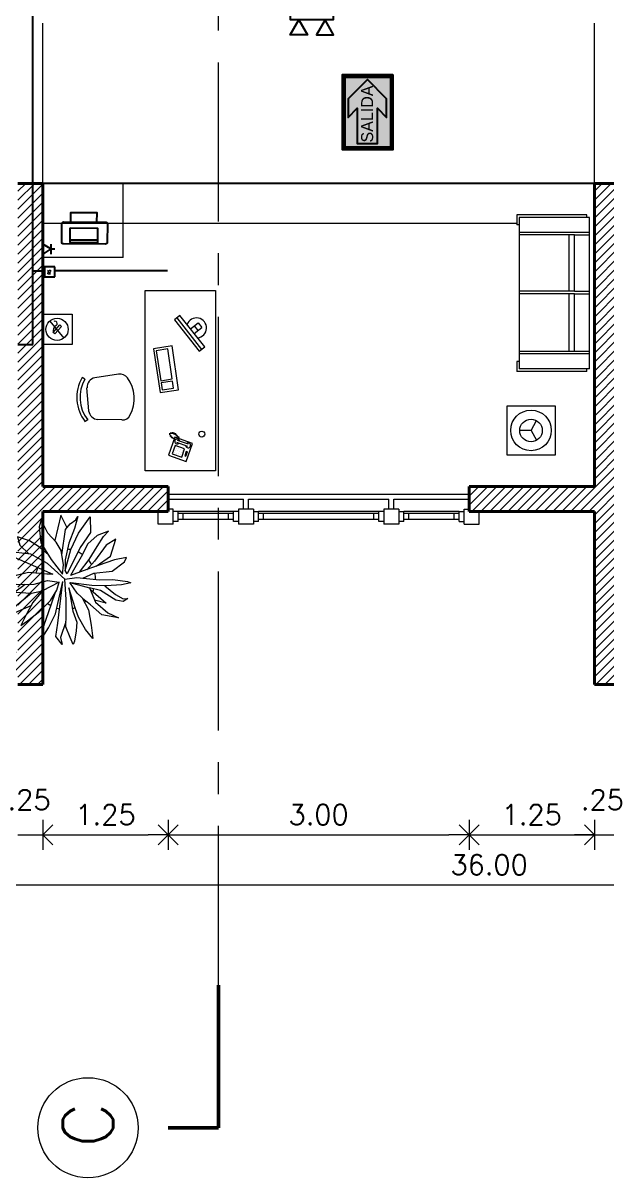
# Model space of a CAD drawing. Extents: x 1009 to 1343, y -172900 to 201.
# Drawn here: x 1111.57 to 1117.39, y 120.81 to 132.34 of the extents above; entities that cross this region are included whole.
import ezdxf

# ---------------------------------------------------------------- set-up
doc = ezdxf.new("R2010")
doc.units = 0
doc.header["$LTSCALE"] = 0.5
doc.linetypes.add('CENTER', pattern=[50.8, 31.75, -6.35, 6.35, -6.35])
doc.linetypes.add('TRAZOS2', pattern=[0.375, 0.25, -0.125])
doc.layers.get('0').update_dxf_attribs({"linetype": 'CONTINUOUS'})
doc.layers.get('Defpoints').update_dxf_attribs({"linetype": 'CONTINUOUS'})
for name, color, linetype, lineweight in [('Acotaciones', 9, 'CONTINUOUS', 9), ('Carpintería', 55, 'CONTINUOUS', 20), ('Detalles .05', 243, 'CONTINUOUS', 5), ('Detalles 01', 8, 'CONTINUOUS', 9), ('Equipamiento movil', 33, 'CONTINUOUS', 9), ('EQUIPO DE EMERGENCIA', 200, 'CONTINUOUS', 30), ('Muros corte', 7, 'CONTINUOUS', 40), ('Punta 02', 11, 'CONTINUOUS', 20), ('Punta 05', 52, 'CONTINUOUS', 50), ('Sist. contra incendio', 1, 'CONTINUOUS', 18), ('Tratamiento pisos', 251, 'CONTINUOUS', 9), ('Vidrios', 147, 'CONTINUOUS', 13)]:
    doc.layers.add(name, color=color, linetype=linetype, lineweight=lineweight)
for name, color, linetype in [('BRIGADAS', 8, 'TRAZOS2'), ('Cableado', 100, 'CONTINUOUS'), ('Electricidad', 50, 'CONTINUOUS'), ('GCI-LUZ DE EMERG.LUZ ESTROBOSCOPICA', 12, 'CONTINUOUS'), ('MARCO_FONDO_NEGRO', 7, 'CONTINUOUS'), ('SEÑAL_FONDO_FIGURAS', 254, 'CONTINUOUS'), ('SEÑAL_FONDO_NEGRO', 7, 'CONTINUOUS'), ('SEÑAL_FONDO_VERDE', 86, 'CONTINUOUS')]:
    doc.layers.add(name, color=color, linetype=linetype)
doc.styles.add('franklin gothic medium', font='framd.ttf')
doc.styles.add('Texto 2 mm', font='simplex.shx', dxfattribs={"height": 0.2})
doc.styles.add('Texto 5 mm', font='simplex.shx', dxfattribs={"height": 0.5})
doc.dimstyles.new('Primera línea', dxfattribs={"dimscale": 0, "dimtxt": 0.2, "dimasz": 0.2, "dimexe": 0.15, "dimexo": 0, "dimgap": 0.1, "dimtad": 1, "dimzin": 4, "dimdsep": 46, "dimtxsty": 'Texto 2 mm', "dimblk": 'OPEN90', "dimcen": 2.5, "dimclrd": 256, "dimclre": 256, "dimclrt": 256, "dimadec": 0, "dimazin": 0, "dimtfac": 1, "dimtmove": 2, "dimatfit": 3, "dimldrblk": 'OPEN90', "dimfxl": 1, "dimtolj": 1, "dimtzin": 0, "dimlwd": -1, "dimlwe": -1, "dimarcsym": 0})
doc.dimstyles.new('Segunda línea', dxfattribs={"dimscale": 0, "dimtxt": 0.2, "dimasz": 0.2, "dimexe": 0.15, "dimexo": 0.5, "dimgap": 0.1, "dimtad": 1, "dimzin": 4, "dimdsep": 46, "dimtxsty": 'Texto 2 mm', "dimblk": 'OPEN90', "dimcen": 2.5, "dimclrd": 256, "dimclre": 256, "dimclrt": 256, "dimadec": 0, "dimazin": 0, "dimtfac": 1, "dimtmove": 2, "dimatfit": 3, "dimldrblk": 'OPEN90', "dimfxl": 1, "dimtolj": 1, "dimtzin": 0, "dimlwd": -1, "dimlwe": -1, "dimarcsym": 0})
pattern_1 = [(45, (7.367904, 13.52993), (-0.0449012806, 0.0449012806), [])]

# ---------------------------------------------------------------- blocks, each defined once
blk = doc.blocks.new('Velador planta')
for q in [(-4.33, 2.5), (4.33, 2.5), (0, -5)]:
    blk.add_line((0, 0), q)
for radius in [9, 5]:
    blk.add_circle((0, 0), radius)
blk = doc.blocks.new('TELEFONO')
at = {"layer": 'Detalles .05'}
for p, q in [((0.139, 0.134), (-0.098, 0.134)), ((-0.098, 0.134), (-0.098, -0.099)), ((-0.071, 0.089), (-0.071, -0.055)), ((-0.043, 0.089), (-0.043, -0.055)), ((0.108, 0.063), (0, 0.063)), ((0, 0.063), (0, -0.063)), ((0.081, 0.108), (0.023, 0.108)), ((0.023, 0.108), (0.023, 0.094)), ((0.023, 0.094), (0.081, 0.094)), ((0.027, 0.041), (0.027, 0.041)), ((0.027, 0.014), (0.027, 0.014)), ((0.054, 0.041), (0.054, 0.041)), ((0.054, 0.014), (0.054, 0.014)), ((0.081, 0.094), (0.081, 0.108)), ((0.081, 0.041), (0.081, 0.041)), ((0.081, 0.014), (0.081, 0.014)), ((0.108, -0.063), (0.108, 0.063)), ((0.139, -0.099), (0.139, 0.134)), ((-0.129, -0.104), (-0.147, -0.11)), ((-0.129, -0.116), (-0.147, -0.121)), ((-0.129, -0.127), (-0.147, -0.133)), ((-0.129, -0.139), (-0.147, -0.145)), ((-0.124, -0.093), (-0.141, -0.098)), ((-0.118, -0.081), (-0.135, -0.087)), ((-0.112, -0.07), (-0.129, -0.075)), ((-0.106, -0.058), (-0.124, -0.064)), ((-0.101, -0.047), (-0.118, -0.052)), ((-0.098, -0.099), (0.139, -0.099)), ((-0.078, -0.133), (-0.095, -0.139)), ((-0.072, -0.121), (-0.089, -0.127)), ((-0.067, -0.083), (-0.078, -0.116)), ((0, -0.063), (0.108, -0.063)), ((0.027, -0.013), (0.027, -0.013)), ((0.027, -0.04), (0.027, -0.04)), ((0.054, -0.013), (0.054, -0.013)), ((0.054, -0.04), (0.054, -0.04)), ((0.081, -0.013), (0.081, -0.013)), ((0.081, -0.04), (0.081, -0.04)), ((-0.124, -0.15), (-0.141, -0.156)), ((-0.118, -0.162), (-0.135, -0.168)), ((-0.104, -0.17), (-0.122, -0.176)), ((-0.089, -0.156), (-0.106, -0.162)), ((-0.083, -0.145), (-0.101, -0.15))]:
    blk.add_line(p, q, dxfattribs=at)
for centre, start, end in [((-0.057, 0.089), 298.4915, 241.5085), ((-0.057, -0.055), 118.4915, 61.5085)]:
    blk.add_arc(centre, 0.0302, start, end, dxfattribs=at)
blk = doc.blocks.new('RECTANG')
for p, q in [((1, 1), (0, 1)), ((0, 1), (0, 0)), ((1, 0), (1, 1)), ((0, 0), (1, 0))]:
    blk.add_line(p, q)
blk = doc.blocks.new('KEYBOARD', base_point=(60, 294))
for p, xscale, yscale, zscale in [((60, 294), 19, 8, 19), ((61, 295), 13, 5, 13), ((75, 295), 3, 5, 3)]:
    blk.add_blockref('RECTANG', p, dxfattribs=dict(xscale=xscale, yscale=yscale, zscale=zscale))
blk = doc.blocks.new('silla compu')
for p, q in [((-0.198, 0.131), (-0.215, -0.107)), ((0.255, 0.058), (0.197, -0.173)), ((-0.225, -0.207), (-0.247, -0.23)), ((0.092, -0.242), (-0.137, -0.206)), ((0.175, -0.271), (0.188, -0.3))]:
    blk.add_line(p, q)
for centre, radius, start, end in [((-0.005, -0.116), 0.354, 49.3107, 112.4967), ((-0.105, 0.124), 0.0936, 112.4967, 175.8734), ((0.175, 0.085), 0.0838, 341.6928, 53.5518), ((-0.122, -0.113), 0.0936, 175.8734, 260.9037), ((0.022, 0.055), 0.392, 226.6455, 295.1618), ((0.022, 0.055), 0.361, 226.6972, 295.1102), ((0.098, -0.138), 0.105, 266.1879, 340.6498)]:
    blk.add_arc(centre, radius, start, end)
blk = doc.blocks.new('_Open90')
at = {"color": 0, "linetype": 'ByBlock', "lineweight": -2}
for p, q in [((0, 0), (-1, 0)), ((-0.5, 0.5), (0, 0)), ((0, 0), (-0.5, -0.5))]:
    blk.add_line(p, q, dxfattribs=at)
blk = doc.blocks.new('*D186')
at = {"layer": 'Acotaciones', "transparency": 16777216}
for p, q in [((1111.764, 124.385), (1111.764, 124.085)), ((1113.014, 124.385), (1113.014, 124.085)), ((1111.964, 124.235), (1112.814, 124.235))]:
    blk.add_line(p, q, dxfattribs=at)
at = {"layer": 'Defpoints', "color": 0, "transparency": 16777216}
for p in [(1111.764, 124.385), (1113.014, 124.385), (1113.014, 124.235)]:
    blk.add_point(p, dxfattribs=at)
at = {"layer": 'Acotaciones', "transparency": 16777216, "xscale": 0.2, "yscale": 0.2, "zscale": 0.2, "rotation": 180}
blk.add_blockref('_Open90', (1111.764, 124.235), dxfattribs=at)
at = {"layer": 'Acotaciones', "transparency": 16777216, "xscale": 0.2, "yscale": 0.2, "zscale": 0.2}
blk.add_blockref('_Open90', (1113.014, 124.235), dxfattribs=at)
at = {"layer": 'Acotaciones', "transparency": 16777216, "insert": (1112.389, 124.435), "char_height": 0.2, "attachment_point": 5, "style": 'Texto 2 mm'}
blk.add_mtext('\\A1;1.25', dxfattribs=at)
blk = doc.blocks.new('*D187')
at = {"layer": 'Acotaciones', "transparency": 16777216}
for p, q in [((1113.014, 124.385), (1113.014, 124.085)), ((1116.014, 124.385), (1116.014, 124.085)), ((1113.214, 124.235), (1115.814, 124.235))]:
    blk.add_line(p, q, dxfattribs=at)
at = {"layer": 'Defpoints', "color": 0, "transparency": 16777216}
for p in [(1113.014, 124.385), (1116.014, 124.385), (1116.014, 124.235)]:
    blk.add_point(p, dxfattribs=at)
at = {"layer": 'Acotaciones', "transparency": 16777216, "xscale": 0.2, "yscale": 0.2, "zscale": 0.2, "rotation": 180}
blk.add_blockref('_Open90', (1113.014, 124.235), dxfattribs=at)
at = {"layer": 'Acotaciones', "transparency": 16777216, "xscale": 0.2, "yscale": 0.2, "zscale": 0.2}
blk.add_blockref('_Open90', (1116.014, 124.235), dxfattribs=at)
at = {"layer": 'Acotaciones', "transparency": 16777216, "insert": (1114.514, 124.435), "char_height": 0.2, "attachment_point": 5, "style": 'Texto 2 mm'}
blk.add_mtext('\\A1;3.00', dxfattribs=at)
blk = doc.blocks.new('*D188')
at = {"layer": 'Acotaciones', "transparency": 16777216}
for p, q in [((1116.014, 124.385), (1116.014, 124.085)), ((1117.264, 124.385), (1117.264, 124.085)), ((1116.214, 124.235), (1117.064, 124.235))]:
    blk.add_line(p, q, dxfattribs=at)
at = {"layer": 'Defpoints', "color": 0, "transparency": 16777216}
for p in [(1116.014, 124.385), (1117.264, 124.385), (1117.264, 124.235)]:
    blk.add_point(p, dxfattribs=at)
at = {"layer": 'Acotaciones', "transparency": 16777216, "xscale": 0.2, "yscale": 0.2, "zscale": 0.2, "rotation": 180}
blk.add_blockref('_Open90', (1116.014, 124.235), dxfattribs=at)
at = {"layer": 'Acotaciones', "transparency": 16777216, "xscale": 0.2, "yscale": 0.2, "zscale": 0.2}
blk.add_blockref('_Open90', (1117.264, 124.235), dxfattribs=at)
at = {"layer": 'Acotaciones', "transparency": 16777216, "insert": (1116.639, 124.435), "char_height": 0.2, "attachment_point": 5, "style": 'Texto 2 mm'}
blk.add_mtext('\\A1;1.25', dxfattribs=at)
blk = doc.blocks.new('*D199')
at = {"layer": 'Acotaciones', "transparency": 16777216}
for p, q in [((1098.214, 123.885), (1098.214, 123.585)), ((1134.214, 123.885), (1134.214, 123.585)), ((1098.414, 123.735), (1134.014, 123.735))]:
    blk.add_line(p, q, dxfattribs=at)
at = {"layer": 'Defpoints', "color": 0, "transparency": 16777216}
for p in [(1098.214, 124.385), (1134.214, 124.385), (1134.214, 123.735)]:
    blk.add_point(p, dxfattribs=at)
at = {"layer": 'Acotaciones', "transparency": 16777216, "xscale": 0.2, "yscale": 0.2, "zscale": 0.2, "rotation": 180}
blk.add_blockref('_Open90', (1098.214, 123.735), dxfattribs=at)
at = {"layer": 'Acotaciones', "transparency": 16777216, "xscale": 0.2, "yscale": 0.2, "zscale": 0.2}
blk.add_blockref('_Open90', (1134.214, 123.735), dxfattribs=at)
at = {"layer": 'Acotaciones', "transparency": 16777216, "insert": (1116.214, 123.935), "char_height": 0.2, "attachment_point": 5, "style": 'Texto 2 mm'}
blk.add_mtext('\\A1;36.00', dxfattribs=at)
blk = doc.blocks.new('Planta 1')
for p, q in [((-0.233, 0.595), (-0.254, 0.525)), ((-0.166, 0.461), (-0.233, 0.595)), ((-0.039, 0.64), (-0.099, 0.388)), ((0.024, 0.515), (-0.039, 0.64)), ((0.057, 0.553), (0.113, 0.595)), ((0.132, 0.627), (0.097, 0.506)), ((0.113, 0.595), (0.132, 0.627)), ((0.137, 0.461), (0.254, 0.622)), ((0.254, 0.622), (0.257, 0.466)), ((-0.254, 0.525), (-0.236, 0.364)), ((-0.027, 0.244), (0.009, 0.498)), ((0.009, 0.498), (0.057, 0.553)), ((0.097, 0.506), (0.041, 0.362)), ((0.257, 0.466), (0.156, 0.317)), ((0.438, 0.481), (0.326, 0.436)), ((0.387, 0.426), (0.438, 0.481)), ((-0.35, 0.384), (-0.47, 0.424)), ((-0.47, 0.424), (-0.446, 0.342)), ((-0.259, 0.329), (-0.35, 0.384)), ((-0.236, 0.364), (-0.134, 0.198)), ((-0.084, 0.372), (-0.166, 0.461)), ((-0.033, 0.287), (-0.084, 0.372)), ((0.041, 0.362), (0.004, 0.193)), ((0.063, 0.299), (0.137, 0.461)), ((0.233, 0.354), (0.164, 0.225)), ((0.326, 0.436), (0.233, 0.354)), ((0.326, 0.329), (0.387, 0.426)), ((0.512, 0.401), (0.416, 0.342)), ((0.456, 0.232), (0.512, 0.401)), ((-0.337, 0.252), (-0.574, 0.277)), ((-0.574, 0.277), (-0.502, 0.222)), ((-0.446, 0.342), (-0.358, 0.254)), ((-0.172, 0.158), (-0.337, 0.252)), ((-0.164, 0.246), (-0.259, 0.329)), ((-0.012, 0.145), (-0.033, 0.287)), ((0.004, 0.087), (0.063, 0.299)), ((0.156, 0.317), (0.026, 0.055)), ((0.246, 0.198), (0.326, 0.329)), ((0.416, 0.342), (0.297, 0.18)), ((0.315, 0.131), (0.456, 0.232)), ((-0.502, 0.222), (-0.345, 0.15)), ((-0.345, 0.15), (-0.116, 0.05)), ((0.002, 0.002), (-0.172, 0.158)), ((-0.134, 0.198), (-0.021, 0.051)), ((-0.021, 0.051), (-0.012, 0.145)), ((0.004, 0.193), (0.004, 0.087)), ((0.164, 0.225), (0.102, 0.113)), ((0.149, 0.072), (0.246, 0.198)), ((0.297, 0.18), (0.22, 0.096)), ((0.496, 0.195), (0.257, 0.111)), ((0.475, 0.081), (0.597, 0.173)), ((0.616, 0.217), (0.496, 0.195)), ((0.597, 0.173), (0.616, 0.217)), ((-0.483, 0.039), (-0.637, -0.021)), ((-0.361, 0.068), (-0.483, 0.039)), ((-0.177, 0.051), (-0.361, 0.068)), ((-0.116, 0.05), (-0.177, 0.051)), ((0.002, 0.002), (0.121, 0.019)), ((0.017, -0.2), (0.002, 0.002)), ((0.026, 0.055), (0.004, 0.087)), ((0.102, 0.113), (0.058, 0.039)), ((0.257, 0.111), (0.058, 0.039)), ((0.121, 0.019), (0.347, -0.006)), ((0.182, 0.012), (0.291, 0.061)), ((0.291, 0.061), (0.475, 0.081)), ((-0.637, -0.021), (-0.464, -0.053)), ((-0.394, -0.051), (-0.496, -0.128)), ((-0.464, -0.053), (-0.302, -0.048)), ((-0.302, -0.048), (-0.172, -0.011)), ((-0.053, -0.03), (-0.22, -0.115)), ((-0.172, -0.011), (-0.053, -0.03)), ((-0.142, -0.212), (-0.076, -0.108)), ((-0.092, -0.346), (-0.019, -0.022)), ((-0.076, -0.108), (-0.053, -0.03)), ((-0.068, -0.438), (-0.019, -0.022)), ((0.043, -0.084), (0.081, -0.319)), ((0.084, -0.22), (0.043, -0.084)), ((0.051, -0.031), (0.249, -0.086)), ((0.124, -0.138), (0.051, -0.031)), ((0.27, -0.061), (0.062, -0.034)), ((0.249, -0.086), (0.307, -0.227)), ((0.358, -0.113), (0.249, -0.086)), ((0.257, -0.103), (0.416, -0.237)), ((0.414, -0.066), (0.27, -0.061)), ((0.347, -0.006), (0.48, -0.001)), ((0.512, -0.207), (0.358, -0.113)), ((0.401, -0.065), (0.507, -0.153)), ((0.566, -0.056), (0.414, -0.066)), ((0.48, -0.001), (0.627, -0.023)), ((0.659, -0.036), (0.566, -0.056)), ((0.627, -0.023), (0.659, -0.036)), ((-0.496, -0.128), (-0.331, -0.138)), ((-0.331, -0.138), (-0.486, -0.267)), ((-0.331, -0.138), (-0.22, -0.115)), ((-0.22, -0.115), (-0.318, -0.232)), ((-0.246, -0.317), (-0.142, -0.212)), ((-0.097, -0.141), (-0.164, -0.334)), ((0.015, -0.354), (0.017, -0.2)), ((0.11, -0.294), (0.084, -0.22)), ((0.209, -0.215), (0.124, -0.138)), ((0.174, -0.184), (0.238, -0.304)), ((0.259, -0.254), (0.209, -0.215)), ((0.416, -0.237), (0.299, -0.208)), ((0.307, -0.227), (0.43, -0.336)), ((0.507, -0.153), (0.584, -0.195)), ((0.584, -0.222), (0.512, -0.207)), ((0.584, -0.195), (0.629, -0.192)), ((0.629, -0.192), (0.584, -0.222)), ((-0.486, -0.267), (-0.528, -0.349)), ((-0.528, -0.349), (-0.462, -0.317)), ((-0.462, -0.317), (-0.334, -0.262)), ((-0.374, -0.336), (-0.438, -0.461)), ((-0.318, -0.232), (-0.374, -0.336)), ((-0.369, -0.416), (-0.246, -0.317)), ((-0.164, -0.334), (-0.206, -0.458)), ((0.081, -0.319), (0.121, -0.428)), ((0.14, -0.379), (0.11, -0.294)), ((0.238, -0.304), (0.265, -0.456)), ((0.371, -0.356), (0.259, -0.254)), ((0.43, -0.336), (0.536, -0.386)), ((-0.438, -0.461), (-0.369, -0.416)), ((-0.206, -0.458), (-0.233, -0.6)), ((-0.161, -0.483), (-0.092, -0.346)), ((-0.086, -0.572), (-0.068, -0.438)), ((0.013, -0.425), (-0.041, -0.58)), ((0.012, -0.475), (0.015, -0.354)), ((0.121, -0.428), (0.116, -0.515)), ((0.209, -0.5), (0.14, -0.379)), ((0.265, -0.456), (0.281, -0.59)), ((0.536, -0.386), (0.371, -0.356)), ((-0.233, -0.6), (-0.161, -0.483)), ((-0.023, -0.649), (-0.086, -0.572)), ((0.057, -0.582), (0.012, -0.475)), ((0.116, -0.515), (0.1, -0.617)), ((0.281, -0.59), (0.209, -0.5)), ((-0.041, -0.58), (-0.023, -0.649)), ((0.084, -0.649), (0.057, -0.582)), ((0.1, -0.617), (0.084, -0.649))]:
    blk.add_line(p, q)
at = {"layer": 'Detalles .05'}
for start, end in [(125.0386, 125.0807), (79.6774, 86.207), (55.7777, 65.1238), (157.2574, 168.4231), (29.6412, 39.1255), (359.4429, 11.7162), (335.4998, 341.0401), (309.5647, 313.1025), (233.5733, 240.8096), (253.2847, 258.683), (283.2227, 289.1148)]:
    blk.add_arc((0.008, 0.001), 0.3, start, end, dxfattribs=at)
blk = doc.blocks.new('A$C4F586106')
at = {"layer": 'SEÑAL_FONDO_FIGURAS'}
h = blk.add_hatch(color=256, dxfattribs=at)
h.paths.add_polyline_path([(1.092, 0.238), (0.029, 0.238), (0.029, 1.85), (1.092, 1.85)])
h.paths.add_polyline_path([(1.063, 1.821), (0.058, 1.821), (0.058, 0.267), (1.063, 0.267)], flags=16)
h.paths.add_polyline_path([(0.807, 1.55), (0.807, 0.438), (0.287, 0.438), (0.287, 1.55)], flags=8)
blk.add_hatch(color=256, dxfattribs=at).paths.add_polyline_path([(0.553, 1.768), (0.126, 1.339), (0.126, 0.925), (0.327, 1.132), (0.327, 0.349), (0.553, 0.349), (0.778, 0.349), (0.778, 1.132), (0.979, 0.925), (0.979, 1.339)])
at = {"layer": 'SEÑAL_FONDO_VERDE'}
h = blk.add_hatch(color=256, dxfattribs=at)
h.paths.add_polyline_path([(0.058, 0.267), (0.058, 1.821), (1.063, 1.821), (1.063, 0.267)])
h.paths.add_polyline_path([(0.327, 0.349), (0.553, 0.349), (0.778, 0.349), (0.778, 1.132), (0.979, 0.925), (0.979, 1.339), (0.553, 1.768), (0.126, 1.339), (0.126, 0.925), (0.327, 1.132)], flags=16)
at = {"layer": 'MARCO_FONDO_NEGRO'}
blk.add_lwpolyline([(1.121, 1.879), (1.121, 0.209), (0, 0.209), (0, 1.879)], close=True, dxfattribs=at)
at = {"layer": 'SEÑAL_FONDO_FIGURAS'}
blk.add_lwpolyline([(1.092, 1.85), (0.029, 1.85), (0.029, 0.238), (1.092, 0.238)], close=True, dxfattribs=at)
at = {"layer": 'SEÑAL_FONDO_NEGRO'}
blk.add_lwpolyline([(1.063, 1.821), (1.063, 0.267), (0.058, 0.267), (0.058, 1.821)], close=True, dxfattribs=at)
at = {"layer": 'SEÑAL_FONDO_VERDE'}
for points in [[(1.063, 1.821), (1.063, 0.267), (0.058, 0.267), (0.058, 1.821)], [(0.553, 0.349), (0.778, 0.349), (0.778, 1.132), (0.979, 0.925), (0.979, 1.339), (0.553, 1.768), (0.126, 1.339), (0.126, 0.925), (0.327, 1.132), (0.327, 0.349)], [(0.553, 0.349), (0.778, 0.349), (0.778, 1.132), (0.979, 0.925), (0.979, 1.339), (0.553, 1.768), (0.126, 1.339), (0.126, 0.925), (0.327, 1.132), (0.327, 0.349)]]:
    blk.add_lwpolyline(points, close=True, dxfattribs=at)
at = {"layer": 'SEÑAL_FONDO_VERDE', "style": 'franklin gothic medium'}
blk.add_text('SALIDA', height=0.2658, rotation=90, dxfattribs=at).set_placement((0.681, 0.372))
blk = doc.blocks.new('A$C04752EFD')
at = {"layer": 'GCI-LUZ DE EMERG.LUZ ESTROBOSCOPICA', "color": 1}
blk.add_lwpolyline([(-0.1774, -0.1729), (-0.1774, 0), (0.1774, 0), (0.1774, -0.1729)], close=True, dxfattribs=at)
at = {"layer": 'GCI-LUZ DE EMERG.LUZ ESTROBOSCOPICA'}
for points in [[(0.1774, -0.1729), (-0.1774, -0.1729), (-0.1774, 0), (0.1774, 0)], [(-0.109, -0.1729), (-0.0376, -0.2965), (-0.1803, -0.2965)], [(0.109, -0.1729), (0.0376, -0.2965), (0.1803, -0.2965)]]:
    blk.add_lwpolyline(points, close=True, dxfattribs=at)

msp = doc.modelspace()

# ---------------------------------------------------------------- hatches: boundary and pattern name
at = {"layer": 'Detalles 01'}
h = msp.add_hatch(dxfattribs=at)
h.set_pattern_fill('ANSI31,_O', color=256, scale=0.02)
h.set_pattern_definition(pattern_1)
h.paths.add_polyline_path([(1111.514, 126.06), (1110.464, 126.06), (1110.464, 125.81), (1111.514, 125.81), (1111.514, 125.735), (1111.764, 125.735), (1111.764, 127.46), (1113.014, 127.46), (1113.014, 127.71), (1111.764, 127.71), (1111.764, 130.735), (1111.514, 130.735)])
h = msp.add_hatch(dxfattribs=at)
h.set_pattern_fill('ANSI31,_O', color=256, scale=0.02)
h.set_pattern_definition(pattern_1)
h.paths.add_polyline_path([(1117.514, 130.735), (1117.264, 130.735), (1117.264, 127.71), (1116.014, 127.71), (1116.014, 127.46), (1117.264, 127.46), (1117.264, 125.735), (1117.514, 125.735), (1117.514, 125.81), (1118.564, 125.81), (1118.564, 126.06), (1117.514, 126.06)])

# ---------------------------------------------------------------- linework, layer by layer
at = {"layer": 'Acotaciones'}
for p, q in [((1111.514, 124.235), (1112.014, 124.235)), ((1117.014, 124.235), (1117.514, 124.235))]:
    msp.add_line(p, q, dxfattribs=at)
at = {"layer": 'Cableado'}
for p, q in [((1111.663, 129.126), (1111.663, 141.295)), ((1111.882, 129.902), (1111.782, 129.902)), ((1111.782, 129.902), (1111.782, 129.802)), ((1111.882, 129.802), (1111.882, 129.902)), ((1111.663, 129.862), (1111.782, 129.862)), ((1111.782, 129.802), (1111.882, 129.802)), ((1113.008, 129.864), (1111.882, 129.864)), ((1111.514, 129.126), (1111.663, 129.126))]:
    msp.add_line(p, q, dxfattribs=at)
msp.add_lwpolyline([(1111.971, 130.351), (1112.389, 130.349, -0.414214), (1112.407, 130.331), (1112.406, 130.147, -0.414214), (1112.388, 130.13), (1111.97, 130.131, -0.414214), (1111.952, 130.149), (1111.953, 130.333, -0.414214)], format="xyb", close=True, dxfattribs=at)
for points in [[(1112.039, 130.35), (1112.303, 130.349), (1112.304, 130.44), (1112.04, 130.441)], [(1112.038, 130.291), (1112.308, 130.29), (1112.308, 130.17), (1112.038, 130.172)], [(1112.038, 130.172), (1112.308, 130.17), (1112.308, 130.142), (1112.038, 130.144)]]:
    msp.add_lwpolyline(points, close=True, dxfattribs=at)
at = {"layer": 'Carpintería'}
for p, q in [((1113.064, 127.485), (1113.014, 127.485)), ((1113.064, 127.335), (1113.064, 127.485)), ((1113.864, 127.485), (1113.714, 127.485)), ((1113.714, 127.485), (1113.714, 127.335)), ((1113.864, 127.485), (1113.864, 127.335)), ((1115.314, 127.485), (1115.164, 127.485)), ((1115.164, 127.485), (1115.164, 127.335)), ((1115.314, 127.485), (1115.314, 127.335)), ((1115.964, 127.335), (1115.964, 127.485)), ((1115.964, 127.485), (1116.014, 127.485)), ((1112.914, 127.335), (1112.914, 127.46)), ((1113.114, 127.46), (1113.064, 127.46)), ((1113.114, 127.36), (1113.064, 127.36)), ((1113.114, 127.36), (1113.114, 127.46)), ((1113.664, 127.44), (1113.114, 127.44)), ((1113.664, 127.38), (1113.114, 127.38)), ((1113.164, 127.38), (1113.164, 127.44)), ((1113.614, 127.38), (1113.614, 127.44)), ((1113.664, 127.36), (1113.664, 127.46)), ((1113.714, 127.46), (1113.664, 127.46)), ((1113.714, 127.36), (1113.664, 127.36)), ((1113.864, 127.46), (1113.914, 127.46)), ((1113.914, 127.36), (1113.864, 127.36)), ((1113.914, 127.36), (1113.914, 127.46)), ((1115.114, 127.44), (1113.914, 127.44)), ((1115.114, 127.38), (1113.914, 127.38)), ((1113.964, 127.38), (1113.964, 127.44)), ((1115.064, 127.38), (1115.064, 127.44)), ((1115.164, 127.46), (1115.114, 127.46)), ((1115.114, 127.36), (1115.114, 127.46)), ((1115.164, 127.36), (1115.114, 127.36)), ((1115.314, 127.46), (1115.364, 127.46)), ((1115.364, 127.36), (1115.314, 127.36)), ((1115.364, 127.36), (1115.364, 127.46)), ((1115.914, 127.44), (1115.364, 127.44)), ((1115.914, 127.38), (1115.364, 127.38)), ((1115.414, 127.38), (1115.414, 127.44)), ((1115.864, 127.38), (1115.864, 127.44)), ((1115.914, 127.36), (1115.914, 127.46)), ((1115.914, 127.46), (1115.964, 127.46)), ((1115.914, 127.36), (1115.964, 127.36)), ((1116.114, 127.335), (1116.114, 127.46)), ((1113.064, 127.335), (1112.914, 127.335)), ((1113.864, 127.335), (1113.714, 127.335)), ((1115.314, 127.335), (1115.164, 127.335)), ((1115.964, 127.335), (1116.114, 127.335))]:
    msp.add_line(p, q, dxfattribs=at)
at = {"layer": 'Detalles 01', "linetype": 'CENTER', "ltscale": 0.1}
msp.add_line((1113.514, 122.735), (1113.514, 133.273), dxfattribs=at)
at = {"layer": 'Detalles 01'}
for p, q in [((1113.014, 127.635), (1116.014, 127.635)), ((1113.014, 127.585), (1113.764, 127.585)), ((1113.764, 127.485), (1113.764, 127.585)), ((1113.814, 127.485), (1113.814, 127.585)), ((1113.814, 127.585), (1115.214, 127.585)), ((1115.214, 127.485), (1115.214, 127.585)), ((1115.264, 127.485), (1115.264, 127.585)), ((1115.264, 127.585), (1116.014, 127.585)), ((1113.664, 127.46), (1113.114, 127.46)), ((1115.114, 127.46), (1113.914, 127.46)), ((1115.914, 127.46), (1115.364, 127.46))]:
    msp.add_line(p, q, dxfattribs=at)
at = {"layer": 'Electricidad'}
for p, q in [((1112.477, 130.735), (1111.764, 130.735)), ((1111.764, 130.735), (1111.764, 130.129)), ((1120.139, 130.735), (1112.477, 130.735)), ((1111.844, 130.081), (1111.764, 130.129)), ((1111.844, 130.129), (1111.844, 130.028)), ((1111.844, 130.081), (1111.764, 130.029)), ((1111.844, 130.081), (1111.884, 130.081))]:
    msp.add_line(p, q, dxfattribs=at)
msp.add_lwpolyline([(1111.764, 130.029), (1111.764, 130.129)], dxfattribs=at)
at = {"layer": 'Equipamiento movil'}
for p, q in [((1111.764, 130.735), (1111.764, 129.997)), ((1112.564, 130.735), (1111.764, 130.735)), ((1112.564, 129.997), (1112.564, 130.735)), ((1117.189, 130.421), (1116.489, 130.421)), ((1116.489, 130.421), (1116.489, 130.321)), ((1117.214, 130.396), (1116.514, 130.396)), ((1116.514, 130.396), (1116.514, 130.246)), ((1117.189, 130.396), (1117.189, 130.421)), ((1117.214, 128.884), (1117.214, 130.396)), ((1116.514, 130.321), (1116.489, 130.321)), ((1116.514, 130.246), (1116.514, 128.884)), ((1117.214, 130.246), (1116.514, 130.246)), ((1117.064, 130.221), (1116.514, 130.221)), ((1117.014, 129.659), (1117.014, 130.221)), ((1117.064, 129.659), (1117.064, 130.221)), ((1117.064, 130.221), (1117.214, 130.221)), ((1112.564, 129.997), (1111.764, 129.997)), ((1112.785, 127.868), (1112.785, 129.668)), ((1112.785, 129.668), (1113.485, 129.668)), ((1113.485, 129.668), (1113.485, 127.868)), ((1117.064, 129.659), (1116.514, 129.659)), ((1117.064, 129.659), (1116.514, 129.659)), ((1117.064, 129.659), (1117.214, 129.659)), ((1117.064, 129.634), (1116.514, 129.634)), ((1117.014, 129.059), (1117.014, 129.634)), ((1117.064, 129.634), (1117.214, 129.634)), ((1117.064, 129.059), (1117.064, 129.634)), ((1113.131, 129.417), (1113.076, 129.374)), ((1113.076, 129.374), (1113.323, 129.06)), ((1113.099, 129.393), (1113.346, 129.078)), ((1113.378, 129.103), (1113.131, 129.417)), ((1113.236, 129.284), (1113.313, 129.344)), ((1113.312, 129.267), (1113.275, 129.315)), ((1113.313, 129.344), (1113.35, 129.297)), ((1113.273, 129.237), (1113.35, 129.297)), ((1113.323, 129.06), (1113.378, 129.103)), ((1117.214, 129.059), (1116.514, 129.059)), ((1117.214, 129.034), (1116.514, 129.034)), ((1116.514, 129.034), (1116.514, 128.884)), ((1116.489, 128.959), (1116.489, 128.859)), ((1116.514, 128.959), (1116.489, 128.959)), ((1117.189, 128.859), (1116.489, 128.859)), ((1117.214, 128.884), (1116.514, 128.884)), ((1117.189, 128.859), (1117.189, 128.884)), ((1116.39, 128.512), (1116.39, 128.026)), ((1116.876, 128.512), (1116.39, 128.512)), ((1116.876, 128.026), (1116.876, 128.512)), ((1116.39, 128.026), (1116.876, 128.026)), ((1113.485, 127.868), (1112.785, 127.868))]:
    msp.add_line(p, q, dxfattribs=at)
msp.add_circle((1113.349, 128.233), 0.03, dxfattribs=at)
msp.add_arc((1113.296, 129.293), 0.1, 276.0804, 160.3084, dxfattribs=at)
at = {"layer": 'Muros corte'}
for p, q in [((1111.514, 130.735), (1111.764, 130.735)), ((1111.764, 127.71), (1111.764, 130.735)), ((1120.114, 130.735), (1117.264, 130.735)), ((1117.264, 130.735), (1117.264, 127.71)), ((1111.764, 127.71), (1113.014, 127.71)), ((1113.014, 127.71), (1113.014, 127.46)), ((1116.014, 127.46), (1116.014, 127.71)), ((1117.264, 127.71), (1116.014, 127.71)), ((1111.764, 127.46), (1113.014, 127.46)), ((1111.764, 125.735), (1111.764, 127.46)), ((1117.264, 127.46), (1116.014, 127.46)), ((1117.264, 127.46), (1117.264, 125.735)), ((1111.764, 125.735), (1111.514, 125.735)), ((1117.514, 125.735), (1117.264, 125.735))]:
    msp.add_line(p, q, dxfattribs=at)
at = {"layer": 'Punta 02'}
msp.add_circle((1112.214, 121.31), 0.5, dxfattribs=at)
at = {"layer": 'Punta 05'}
for p, q in [((1113.514, 122.735), (1113.514, 121.31)), ((1113.514, 121.31), (1113.014, 121.31))]:
    msp.add_line(p, q, dxfattribs=at)
at = {"layer": 'Sist. contra incendio'}
msp.add_line((1111.833, 129.359), (1111.972, 129.189), dxfattribs=at)
at = {"layer": 'Sist. contra incendio', "color": 0}
for points in [[(1111.764, 129.431), (1112.057, 129.431), (1112.057, 129.126), (1111.764, 129.126)], [(1111.885, 129.233), (1111.868, 129.248), (1111.934, 129.323), (1111.951, 129.308)]]:
    msp.add_lwpolyline(points, close=True, dxfattribs=at)
at = {"layer": 'Sist. contra incendio'}
msp.add_circle((1111.906, 129.278), 0.111, dxfattribs=at)
at = {"layer": 'Sist. contra incendio', "color": 0}
for centre, radius, start, end in [((1111.925, 129.263), 0.0596, 117.3995, 194.4218), ((1111.885, 129.336), 0.0234, 303.3783, 123.3783)]:
    msp.add_arc(centre, radius, start, end, dxfattribs=at)
at = {"layer": 'Tratamiento pisos'}
for p, q in [((1111.764, 130.735), (1111.764, 132.335)), ((1117.264, 130.735), (1117.264, 132.335)), ((1117.264, 130.735), (1111.764, 130.735)), ((1116.489, 130.335), (1111.764, 130.335))]:
    msp.add_line(p, q, dxfattribs=at)

# ---------------------------------------------------------------- block references
at = {"layer": 'BRIGADAS', "xscale": 0.4499999999998181, "yscale": 0.4499999999998181, "zscale": 0.4499999999998181}
msp.add_blockref('A$C4F586106', (1114.751, 130.976), dxfattribs=at)
at = {"layer": 'Detalles .05', "xscale": 0.8, "yscale": 0.8, "zscale": 0.8, "rotation": 250.4753668543308}
msp.add_blockref('TELEFONO', (1113.13, 128.102), dxfattribs=at)
at = {"layer": 'Equipamiento movil'}
for name, p, xscale, yscale, zscale, rotation in [('KEYBOARD', (1112.868, 129.085), 0.02326153846132683, 0.02326153846132683, 0.02326153846132683, 278.5780346670578), ('Velador planta', (1116.632, 128.27), 0.0225, 0.0225, 0.0225, 270)]:
    msp.add_blockref(name, p, dxfattribs=dict(at, xscale=xscale, yscale=yscale, zscale=zscale, rotation=rotation))
at = {"layer": 'Equipamiento movil', "rotation": 283.1821124609658}
msp.add_blockref('silla compu', (1112.436, 128.609), dxfattribs=at)
at = {"layer": 'EQUIPO DE EMERGENCIA', "xscale": 1.200000000000045, "yscale": 1.200000000000045, "zscale": 1.200000000000045}
msp.add_blockref('A$C04752EFD', (1114.447, 132.574), dxfattribs=at)
at = {"layer": 'Vidrios', "color": 32}
msp.add_blockref('Planta 1', (1111.981, 126.784), dxfattribs=at)

# ---------------------------------------------------------------- texts
at = {"layer": 'Acotaciones', "char_height": 0.2, "attachment_point": 5, "style": 'Texto 2 mm'}
for insert in [(1111.627, 124.584), (1117.344, 124.584)]:
    msp.add_mtext('.25', dxfattribs=dict(at, insert=insert))
at = {"layer": 'Cableado', "insert": (1111.815, 129.829), "char_height": 0.0253, "attachment_point": 1, "rotation": 90, "style": 'Texto 5 mm'}
msp.add_mtext_dynamic_manual_height_columns('RS', width=19.34546, gutter_width=2.5, heights=[0], dxfattribs=at)
at = {"layer": 'Punta 05', "insert": (1112.464, 121.113), "char_height": 0.5, "width": 0.3999, "attachment_point": 7, "rotation": 90, "style": 'Texto 5 mm'}
msp.add_mtext('C', dxfattribs=at)

# ---------------------------------------------------------------- dimensions: what is measured, and where the dimension line sits
at = {"layer": 'Acotaciones'}
for base, p1, p2, dimstyle, picture, middle in [((1113.014, 124.235), (1111.764, 124.385), (1113.014, 124.385), 'Primera línea', '*D186', (1112.389, 124.435)), ((1116.014, 124.235), (1113.014, 124.385), (1116.014, 124.385), 'Primera línea', '*D187', (1114.514, 124.435)), ((1117.264, 124.235), (1116.014, 124.385), (1117.264, 124.385), 'Primera línea', '*D188', (1116.639, 124.435)), ((1134.214, 123.735), (1098.214, 124.385), (1134.214, 124.385), 'Segunda línea', '*D199', (1116.214, 123.935))]:
    dim = msp.add_linear_dim(base=base, p1=p1, p2=p2, dimstyle=dimstyle, override={"dimscale": 1}, dxfattribs=at)
    dim.commit()
    dim.dimension.update_dxf_attribs({"geometry": picture, "text_midpoint": middle})

doc.saveas('drawing.dxf')
